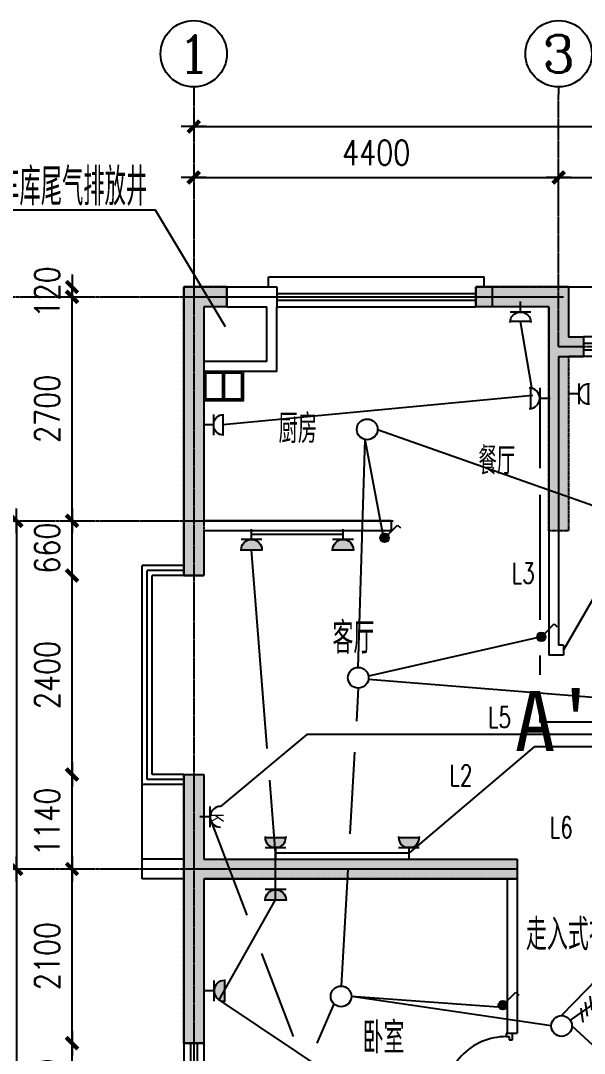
# Model space of a CAD drawing. Extents: x -170759 to 304867, y -311201 to 112352.
# Drawn here: x 57108 to 63904, y 29093 to 41548 of the extents above; entities that cross this region are included whole.
import ezdxf
from ezdxf.enums import TextEntityAlignment as Align

# ---------------------------------------------------------------- set-up
doc = ezdxf.new("R2010")
doc.units = 0
doc.linetypes.add('ACAD_ISO04W100', pattern=[30.5, 24, -3, 0.5, -3])
doc.linetypes.add('DOTE', pattern=[2.42, 2, -0.2, 0.02, -0.2])
doc.layers.get('0').update_dxf_attribs({"linetype": 'CONTINUOUS'})
doc.layers.get('DEFPOINTS').update_dxf_attribs({"linetype": 'CONTINUOUS'})
for name, color, linetype in [('AXIS', 3, 'CONTINUOUS'), ('AXIS_TEXT', 7, 'CONTINUOUS'), ('DOOR', 2, 'CONTINUOUS'), ('DOTE', 251, 'CONTINUOUS'), ('EQUIP', 3, 'CONTINUOUS'), ('PUB_DIM', 3, 'CONTINUOUS'), ('TEX', 7, 'CONTINUOUS'), ('TEXT', 6, 'CONTINUOUS'), ('WALL', 7, 'CONTINUOUS'), ('WINDOW', 151, 'CONTINUOUS'), ('WINDOW_TEXT', 7, 'CONTINUOUS'), ('WIRE', 1, 'CONTINUOUS'), ('WZ', 3, 'CONTINUOUS'), ('ZXX', 2, 'ACAD_ISO04W100'), ('标注', 7, 'CONTINUOUS')]:
    doc.layers.add(name, color=color, linetype=linetype)
doc.styles.add('-黑体', font='SIMHEI.TTF', dxfattribs={"width": 0.8})
doc.styles.add('COMPLEX', font='COMPLEX')
doc.styles.add('DIM_FONT', font='SIMPLEX.shx', dxfattribs={"width": 0.8})
doc.styles.add('HZFS', font='txt.shx', dxfattribs={"width": 0.8, "bigfont": 'msi_fsx.shx'})
doc.styles.add('HZS', font='txt', dxfattribs={"width": 0.7, "bigfont": 'HZS'})
doc.styles.add('HZXXX', font='romans', dxfattribs={"width": 0.7, "bigfont": 'hzs'})
doc.styles.add('SIMPLEX', font='SIMPLEX.SHX')
doc.dimstyles.new('AXIS', dxfattribs={"dimtxt": 300, "dimasz": 1, "dimexe": 250, "dimexo": 300, "dimgap": 150, "dimtad": 1, "dimdec": 0, "dimdsep": 46, "dimtxsty": 'DIM_FONT', "dimblk": '_DIMX', "dimblk1": '_DIMX', "dimblk2": '_DIMX', "dimcen": 2.5, "dimse1": 1, "dimse2": 1, "dimclrd": 3, "dimclre": 3, "dimclrt": 7, "dimadec": 0, "dimazin": 0, "dimtfac": 1, "dimtdec": 0, "dimtix": 1, "dimtmove": 2, "dimatfit": 3, "dimldrblk": '_DIMX', "dimfxl": 0, "dimtolj": 1, "dimtzin": 0, "dimarcsym": 0})

# ---------------------------------------------------------------- blocks, each defined once
blk = doc.blocks.new('_DBLK')
blk.add_line((-0.5, 0), (0, -0.866))
blk.add_arc((-0.5, 0), 1, 300, 0)
at = {"layer": 'WINDOW_TEXT', "style": 'SIMPLEX', "flags": 9}
blk.add_attdef('A', text='', height=1, dxfattribs=at).set_placement((0, 1.5), align=Align.MIDDLE)
blk = doc.blocks.new('_DIMX')
blk.add_line((-150, 0), (150, 0))
at = {"const_width": 50}
blk.add_lwpolyline([(-70, -70), (70, 70)], dxfattribs=at)
blk = doc.blocks.new('*D435')
at = {"layer": 'AXIS', "color": 3, "lineweight": -2}
blk.add_line((57727, 32457), (57727, 34855), dxfattribs=at)
at = {"layer": 'DEFPOINTS', "color": 0}
for p in [(57727, 34856), (59075, 34856), (59075, 32456)]:
    blk.add_point(p, dxfattribs=at)
at = {"layer": 'AXIS', "color": 3, "lineweight": -2}
for p, rotation in [((57727, 34856), 90), ((57727, 32456), 270)]:
    blk.add_blockref('_DIMX', p, dxfattribs=dict(at, rotation=rotation))
at = {"layer": 'AXIS', "color": 7, "insert": (57427, 33656), "char_height": 300, "attachment_point": 5, "rotation": 90, "style": 'DIM_FONT'}
blk.add_mtext('\\A1;2400', dxfattribs=at)
blk = doc.blocks.new('*D436')
at = {"layer": 'AXIS', "color": 3, "lineweight": -2}
blk.add_line((57056, 35515), (57056, 31317), dxfattribs=at)
at = {"layer": 'DEFPOINTS', "color": 0}
for p in [(58923, 35516), (57056, 31316), (58923, 31316)]:
    blk.add_point(p, dxfattribs=at)
at = {"layer": 'AXIS', "color": 3, "lineweight": -2}
for p, rotation in [((57056, 35516), 90), ((57056, 31316), 270)]:
    blk.add_blockref('_DIMX', p, dxfattribs=dict(at, rotation=rotation))
at = {"layer": 'AXIS', "color": 7, "insert": (56756, 33416), "char_height": 300, "attachment_point": 5, "rotation": 90, "style": 'DIM_FONT'}
blk.add_mtext('\\A1;4200', dxfattribs=at)
blk = doc.blocks.new('*D437')
at = {"layer": 'AXIS', "color": 3, "lineweight": -2}
blk.add_line((56446, 38335), (56446, 23697), dxfattribs=at)
at = {"layer": 'DEFPOINTS', "color": 0}
for p in [(58177, 38336), (56446, 23696), (58161, 23696)]:
    blk.add_point(p, dxfattribs=at)
at = {"layer": 'AXIS', "color": 3, "lineweight": -2}
for p, rotation in [((56446, 38336), 90), ((56446, 23696), 270)]:
    blk.add_blockref('_DIMX', p, dxfattribs=dict(at, rotation=rotation))
at = {"layer": 'AXIS', "color": 7, "insert": (56090, 30224), "char_height": 300, "attachment_point": 5, "rotation": 90, "style": 'DIM_FONT'}
blk.add_mtext('\\A1;14640', dxfattribs=at)
blk = doc.blocks.new('*D440')
at = {"layer": 'AXIS', "color": 3, "lineweight": -2}
blk.add_line((57727, 31317), (57727, 32455), dxfattribs=at)
at = {"layer": 'DEFPOINTS', "color": 0}
for p in [(57727, 32456), (59075, 32456), (58426, 31316)]:
    blk.add_point(p, dxfattribs=at)
at = {"layer": 'AXIS', "color": 3, "lineweight": -2}
for p, rotation in [((57727, 32456), 90), ((57727, 31316), 270)]:
    blk.add_blockref('_DIMX', p, dxfattribs=dict(at, rotation=rotation))
at = {"layer": 'AXIS', "color": 7, "insert": (57427, 31886), "char_height": 300, "attachment_point": 5, "rotation": 90, "style": 'DIM_FONT'}
blk.add_mtext('\\A1;1140', dxfattribs=at)
blk = doc.blocks.new('*D441')
at = {"layer": 'AXIS', "color": 3, "lineweight": -2}
blk.add_line((57727, 29217), (57727, 31315), dxfattribs=at)
at = {"layer": 'DEFPOINTS', "color": 0}
for p in [(57727, 31316), (58426, 31316), (59075, 29216)]:
    blk.add_point(p, dxfattribs=at)
at = {"layer": 'AXIS', "color": 3, "lineweight": -2}
for p, rotation in [((57727, 31316), 90), ((57727, 29216), 270)]:
    blk.add_blockref('_DIMX', p, dxfattribs=dict(at, rotation=rotation))
at = {"layer": 'AXIS', "color": 7, "insert": (57427, 30266), "char_height": 300, "attachment_point": 5, "rotation": 90, "style": 'DIM_FONT'}
blk.add_mtext('\\A1;2100', dxfattribs=at)
blk = doc.blocks.new('*D445')
at = {"layer": 'AXIS', "color": 3, "lineweight": -2}
blk.add_line((57727, 28017), (57727, 29215), dxfattribs=at)
at = {"layer": 'DEFPOINTS', "color": 0}
for p in [(57727, 29216), (59075, 29216), (58910, 28016)]:
    blk.add_point(p, dxfattribs=at)
at = {"layer": 'AXIS', "color": 3, "lineweight": -2}
for p, rotation in [((57727, 29216), 90), ((57727, 28016), 270)]:
    blk.add_blockref('_DIMX', p, dxfattribs=dict(at, rotation=rotation))
at = {"layer": 'AXIS', "color": 7, "insert": (57427, 28616), "char_height": 300, "attachment_point": 5, "rotation": 90, "style": 'DIM_FONT'}
blk.add_mtext('\\A1;1200', dxfattribs=at)
blk = doc.blocks.new('*D446')
at = {"layer": 'AXIS', "color": 3, "lineweight": -2}
blk.add_line((57056, 31315), (57056, 28017), dxfattribs=at)
at = {"layer": 'DEFPOINTS', "color": 0}
for p in [(58923, 31316), (57056, 28016), (58923, 28016)]:
    blk.add_point(p, dxfattribs=at)
at = {"layer": 'AXIS', "color": 3, "lineweight": -2}
for p, rotation in [((57056, 31316), 90), ((57056, 28016), 270)]:
    blk.add_blockref('_DIMX', p, dxfattribs=dict(at, rotation=rotation))
at = {"layer": 'AXIS', "color": 7, "insert": (56756, 29666), "char_height": 300, "attachment_point": 5, "rotation": 90, "style": 'DIM_FONT'}
blk.add_mtext('\\A1;3300', dxfattribs=at)
blk = doc.blocks.new('_LINKPT1')
blk.add_line((0, 0), (0, 0))
blk = doc.blocks.new('_Y0FUQ')
blk.add_circle((0, 0), 0.5)
at = {"xscale": 0.002, "yscale": 0.002, "zscale": 0.002}
for p in [(0, 0.5), (-0.5, 0), (0.5, 0), (0, -0.5)]:
    blk.add_blockref('_LINKPT1', p, dxfattribs=at)
at = {"style": 'DIM_FONT', "width": 0.8, "flags": 9}
blk.add_attdef('A', (0, 0), '', height=0.00002, dxfattribs=at)
blk = doc.blocks.new('M_X23')
for p, q in [((-0.5, 1.05), (-0.5, 1)), ((-0.5, 1), (0.5, 1)), ((0.5, 1.05), (0.5, 1)), ((0.5, 0.5), (-0.5, 0.5)), ((0, 0.5), (0, 0))]:
    blk.add_line(p, q)
blk.add_arc((0, 1), 0.5, 180, 0)
for points in [[(0.433, 0.75), (-0.433, 0.75), (0.5, 1), (-0.5, 1)], [(0.25, 0.567), (-0.25, 0.567), (0.433, 0.75), (-0.433, 0.75)], [(0, 0.5), (0, 0.5), (0.25, 0.567), (-0.25, 0.567)]]:
    blk.add_solid(points)
blk.add_blockref('_LINKPT1', (0.001, 0))
at = {"width": 0.8, "flags": 9}
blk.add_attdef('A', (0, 0), '', height=0.00002, dxfattribs=at)
blk = doc.blocks.new('_WIE3')
for p, q in [((-0.2, 0.4), (-1, -0.4)), ((0.4, 0.4), (-0.4, -0.4)), ((1, 0.4), (0.2, -0.4))]:
    blk.add_line(p, q)
at = {"width": 0.8}
blk.add_attdef('N', text='', height=1, dxfattribs=at).set_placement((-0.017, 1.056), align=Align.MIDDLE)
blk = doc.blocks.new('M_X2')
for p, q in [((0.147, 0.356), (0.625, 0.833)), ((0.625, 0.833), (0.766, 0.692))]:
    blk.add_line(p, q)
blk.add_circle((0, 0.208), 0.208)
for points in [[(-0.18, 0.313), (0.18, 0.313), (-0.208, 0.208), (0.208, 0.208)], [(-0.18, 0.104), (0.18, 0.104), (-0.208, 0.208), (0.208, 0.208)], [(-0.104, 0.389), (0.104, 0.389), (-0.18, 0.313), (0.18, 0.313)], [(-0.104, 0.028), (0.104, 0.028), (-0.18, 0.104), (0.18, 0.104)], [(0, 0.417), (0, 0.417), (-0.104, 0.389), (0.104, 0.389)], [(0, 0), (0, 0), (-0.104, 0.028), (0.104, 0.028)]]:
    blk.add_solid(points)
for p in [(-0.208, 0.208), (0, 0.417), (0.208, 0.208), (0, 0)]:
    blk.add_blockref('_LINKPT1', p)
at = {"width": 0.8, "flags": 9}
blk.add_attdef('A', (0, 0), '', height=0.00002, dxfattribs=at)
blk = doc.blocks.new('M_A23MCU')
for p, q in [((-0.454, 0.081), (-0.454, 0.905)), ((-0.454, 0.905), (-0.413, 0.905)), ((-0.413, 0.905), (-0.413, 0.081)), ((-0.489, 0.782), (-0.489, 0.624)), ((-0.378, 0.782), (-0.378, 0.624)), ((-0.495, -0.002), (-0.495, 0.081)), ((-0.495, 0.081), (-0.454, 0.081)), ((-0.413, 0.081), (-0.454, 0.081)), ((-0.454, 0.081), (-0.454, 0.039)), ((-0.454, 0.039), (-0.413, 0.039)), ((-0.413, 0.039), (-0.413, -0.002)), ((0.412, 0.039), (0.412, -0.002)), ((0.453, 0.039), (0.412, 0.039)), ((0.453, 0.081), (0.453, 0.039)), ((0.494, 0.081), (0.453, 0.081)), ((0.494, -0.002), (0.494, 0.081)), ((-0.413, -0.002), (-0.495, -0.002)), ((-0.495, -0.002), (-0.495, -0.002)), ((0.412, -0.002), (0.494, -0.002)), ((0.494, -0.002), (0.494, -0.002))]:
    blk.add_line(p, q)
blk.add_arc((-0.372, 0.082), 0.825, 359.9283, 92.866)
blk = doc.blocks.new('_X27OFR')
for p, q in [((0.25, 0.25), (-0.25, 0.25)), ((0, 0.25), (0, 0))]:
    blk.add_line(p, q)
blk.add_arc((0, 0.5), 0.25, 180, 0)
at = {"xscale": 0.002, "yscale": 0.002, "zscale": 0.002}
blk.add_blockref('_LINKPT1', (0, 0), dxfattribs=at)
at = {"style": 'DIM_FONT', "width": 0.8}
blk.add_text('K', height=0.3, dxfattribs=at).set_placement((-0.075, 0.274))
at = {"style": 'DIM_FONT', "width": 0.8, "flags": 9}
blk.add_attdef('A', (0, 0), '', height=0.00002, dxfattribs=at)
blk = doc.blocks.new('*D483')
at = {"layer": 'AXIS', "color": 3, "lineweight": -2}
for p, q in [((57727, 38337), (57727, 38338)), ((57727, 38216), (57727, 38336)), ((57727, 38215), (57727, 38214))]:
    blk.add_line(p, q, dxfattribs=at)
at = {"layer": 'DEFPOINTS', "color": 0}
for p in [(57727, 38336), (59075, 38336), (58623, 38216)]:
    blk.add_point(p, dxfattribs=at)
at = {"layer": 'AXIS', "color": 3, "lineweight": -2}
for p, rotation in [((57727, 38336), 270), ((57727, 38216), 90)]:
    blk.add_blockref('_DIMX', p, dxfattribs=dict(at, rotation=rotation))
at = {"layer": 'AXIS', "color": 7, "insert": (57427, 38276), "char_height": 300, "attachment_point": 5, "rotation": 90, "style": 'DIM_FONT'}
blk.add_mtext('\\A1;120', dxfattribs=at)
blk = doc.blocks.new('*D484')
at = {"layer": 'AXIS', "color": 3, "lineweight": -2}
for p, q in [((57727, 35517), (57727, 35518)), ((57727, 34856), (57727, 35516)), ((57727, 34855), (57727, 34854))]:
    blk.add_line(p, q, dxfattribs=at)
at = {"layer": 'DEFPOINTS', "color": 0}
for p in [(57727, 35516), (58623, 35516), (59075, 34856)]:
    blk.add_point(p, dxfattribs=at)
at = {"layer": 'AXIS', "color": 3, "lineweight": -2}
for p, rotation in [((57727, 35516), 270), ((57727, 34856), 90)]:
    blk.add_blockref('_DIMX', p, dxfattribs=dict(at, rotation=rotation))
at = {"layer": 'AXIS', "color": 7, "insert": (57427, 35186), "char_height": 300, "attachment_point": 5, "rotation": 90, "style": 'DIM_FONT'}
blk.add_mtext('\\A1;660', dxfattribs=at)
blk = doc.blocks.new('*D485')
at = {"layer": 'AXIS', "color": 3, "lineweight": -2}
blk.add_line((57727, 35517), (57727, 38215), dxfattribs=at)
at = {"layer": 'DEFPOINTS', "color": 0}
for p in [(57727, 38216), (58623, 38216), (58623, 35516)]:
    blk.add_point(p, dxfattribs=at)
at = {"layer": 'AXIS', "color": 3, "lineweight": -2}
for p, rotation in [((57727, 38216), 90), ((57727, 35516), 270)]:
    blk.add_blockref('_DIMX', p, dxfattribs=dict(at, rotation=rotation))
at = {"layer": 'AXIS', "color": 7, "insert": (57427, 36866), "char_height": 300, "attachment_point": 5, "rotation": 90, "style": 'DIM_FONT'}
blk.add_mtext('\\A1;2700', dxfattribs=at)
blk = doc.blocks.new('M_X24ZVU')
for p, q in [((0.5, 0.5), (-0.5, 0.5)), ((0.497, 0.95), (-0.497, 0.95)), ((0, 0.5), (0, 0))]:
    blk.add_line(p, q)
blk.add_arc((0, 1), 0.5, 180, 0)
blk.add_blockref('_LINKPT1', (0, 0))
at = {"width": 0.8, "flags": 9}
blk.add_attdef('A', (0, 0), '', height=0.00002, dxfattribs=at)
blk = doc.blocks.new('_WBLK')
for p, q in [((-0.5, 0.5), (0.5, 0.5)), ((0.5, 0.167), (-0.5, 0.167)), ((0.5, -0.167), (-0.5, -0.167)), ((-0.5, -0.5), (0.5, -0.5))]:
    blk.add_line(p, q)
at = {"layer": 'WINDOW_TEXT', "style": 'SIMPLEX', "flags": 9}
blk.add_attdef('A', text='', height=1, dxfattribs=at).set_placement((0, 1.5), align=Align.MIDDLE)
blk = doc.blocks.new('_AXISO')
blk.add_circle((0, 0), 0.5)
at = {"layer": 'AXIS_TEXT', "style": 'COMPLEX', "width": 1.041667}
blk.add_attdef('A', text='', height=0.56, dxfattribs=at).set_placement((-0.25, -0.28), (0.25, -0.28), align=Align.FIT)

msp = doc.modelspace()

# ---------------------------------------------------------------- hatches: boundary and pattern name
at = {"layer": 'ZXX'}
for points in [[(59074.70248, 34856.34624), (59314.70248, 34856.34624), (59314.70248, 38096.34624), (59594.70248, 38096.34645), (59594.70248, 38336.34624), (59074.70248, 38336.34624)], [(59074.70248, 29216.34624), (59074.70248, 32456.34624), (59314.70248, 32456.34624), (59314.70248, 31436.34624), (63094.70248, 31436.34624), (63094.70248, 31196.34624), (59314.70248, 31196.34624), (59314.70248, 29216.34624)]]:
    msp.add_hatch(color=256, dxfattribs=at).paths.add_polyline_path(points)
h = msp.add_hatch(color=256, dxfattribs=at)
h.paths.add_polyline_path([(63594.70248, 38336.34624), (62594.70248, 38336.34624), (62594.70248, 38216.34624), (63594.70248, 38216.34624)])
h.paths.add_polyline_path([(63594.70248, 38216.34624), (62594.70248, 38216.34624), (62594.70248, 38096.34624), (63474.70248, 38096.34624), (63474.70248, 35396.34624), (63714.70248, 35396.34624), (63714.70248, 37496.34624), (63894.70248, 37496.34624), (63894.70248, 37616.34624), (63594.70248, 37616.34624)])
h.paths.add_polyline_path([(63714.70248, 38336.34624), (63594.70248, 38336.34624), (63594.70248, 37616.34624), (63894.70248, 37616.34624), (63894.70248, 37736.34624), (63714.70248, 37736.34624)])

# ---------------------------------------------------------------- linework, layer by layer
at = {"color": 2}
for p, q in [((59546.20912, 36986.34645), (59546.20912, 37296.34665)), ((59566.20912, 36986.34645), (59566.20912, 37296.34665))]:
    msp.add_line(p, q, dxfattribs=at)
for points in [[(59794.70248, 37316.34665), (59314.70248, 37316.34665), (59314.70248, 36966.34645), (59794.70248, 36966.34645)], [(59774.70248, 37296.34665), (59334.70248, 37296.34665), (59334.70248, 36986.34645), (59774.70248, 36986.34645)]]:
    msp.add_lwpolyline(points, close=True, dxfattribs=at)
at = {"layer": 'AXIS'}
for p, q in [((59194.70248, 40747.86852), (59194.70248, 40657.42924)), ((63594.70248, 40747.86852), (63594.70248, 40657.42924))]:
    msp.add_line(p, q, dxfattribs=at)
at = {"layer": 'DOOR'}
for p, q in [((63714.70248, 38336.34624), (65274.70248, 38336.34624)), ((58574.70248, 31436.34624), (58574.70248, 32336.34624))]:
    msp.add_line(p, q, dxfattribs=at)
at = {"layer": 'DOTE', "linetype": 'DOTE', "ltscale": 0.5}
for p, q in [((59194.70248, 40657.42924), (59194.70248, 25716.34624)), ((63594.70248, 37616.34624), (63594.70248, 40657.42924)), ((56293.78657, 38216.34624), (63654.70248, 38216.34624)), ((59194.70248, 38216.34624), (63654.70248, 38216.34624)), ((63594.70248, 37616.34624), (65394.70248, 37616.34624)), ((56293.78657, 35516.34624), (61599.88498, 35516.34624)), ((59194.70248, 35516.34624), (61599.88498, 35516.34624)), ((56293.78657, 31316.34624), (63094.70248, 31316.34624)), ((59194.70248, 31316.34624), (63094.70248, 31316.34624))]:
    msp.add_line(p, q, dxfattribs=at)
at = {"layer": 'TEX', "color": 3}
msp.add_lwpolyline([(56342.40579, 39267.64349), (58729.85962, 39267.64349), (59575.59997, 37859.12816)], dxfattribs=at)
at = {"layer": 'WALL'}
for p, q in [((59074.70248, 38336.34624), (59074.70248, 35396.34624)), ((59594.70248, 38336.34624), (59074.70248, 38336.34624)), ((59594.70248, 38096.34624), (59594.70248, 38336.34624)), ((59594.70248, 38336.34624), (60194.70248, 38336.34624)), ((60194.70248, 38336.34624), (60194.70248, 38096.34645)), ((62594.70248, 38336.34624), (62594.70248, 38096.34624)), ((62794.70248, 38336.34624), (62594.70248, 38336.34624)), ((62794.70248, 38336.34624), (62794.70248, 38096.34624)), ((63714.70248, 38336.34624), (62794.70248, 38336.34624)), ((63714.70248, 38336.34624), (63714.70248, 37736.34624)), ((59314.70248, 38096.34624), (59314.70248, 35516.34624)), ((59594.70248, 38096.34624), (59314.70248, 38096.34624)), ((59594.70248, 38096.34645), (60074.70248, 38096.34645)), ((60074.70248, 37436.34645), (60074.70248, 38096.34645)), ((60194.70248, 37316.34645), (60194.70248, 38096.34645)), ((60194.70248, 38096.34645), (60194.70248, 38096.34645)), ((62791.03121, 38096.34624), (62594.70248, 38096.34624)), ((63474.70248, 38096.34624), (62794.70248, 38096.34624)), ((63474.70248, 38096.34624), (63474.70248, 37496.34624)), ((63714.70248, 37736.34624), (63714.70248, 37736.34624)), ((63714.70248, 37736.34624), (63894.70248, 37736.34624)), ((63894.70248, 37736.34624), (63894.70248, 37496.34624)), ((63474.70248, 37496.34624), (63474.70248, 33896.34624)), ((63594.70248, 37496.34624), (63594.70248, 34016.34624)), ((63594.70248, 37496.34624), (63894.70248, 37496.34624)), ((60074.70248, 37436.34645), (59314.70248, 37436.34645)), ((60194.70248, 37316.34645), (59314.70248, 37316.34645)), ((61576.97559, 35516.34624), (59314.70248, 35516.34624)), ((61576.97559, 35516.34624), (61576.97559, 35396.34624)), ((59074.70248, 35396.34624), (59074.70248, 34856.34624)), ((61576.97559, 35396.34624), (59314.70248, 35396.34624)), ((59314.70248, 35396.34624), (59314.70248, 34856.34624)), ((59074.70248, 34856.34624), (59314.70248, 34856.34624)), ((63654.70248, 34016.34624), (63594.70248, 34016.34624)), ((63654.70248, 34016.34624), (63654.70248, 33896.34624)), ((63654.70248, 33896.34624), (63474.70248, 33896.34624)), ((59074.70248, 32456.34624), (59074.70248, 31226.03638)), ((59074.70248, 32456.34624), (59314.70248, 32456.34624)), ((59314.70248, 32456.34624), (59314.70248, 31436.34624)), ((59314.70248, 32456.34624), (59314.70248, 31436.34624)), ((58574.70248, 31196.34624), (58574.70248, 31436.34624)), ((59074.70248, 31436.34624), (58574.70248, 31436.34624)), ((59074.70248, 31436.34624), (59074.70248, 29216.34624)), ((59314.70248, 31436.34624), (63094.70248, 31436.34624)), ((63094.70248, 31436.34624), (63094.70248, 29336.34624)), ((59074.70248, 31196.34624), (58574.70248, 31196.34624)), ((59314.70248, 31196.34624), (59314.70248, 29216.34624)), ((59314.70248, 31196.34624), (63094.70248, 31196.34624)), ((62974.70248, 31196.34624), (62974.70248, 29336.34624)), ((62974.70248, 29336.34624), (63094.70248, 29336.34624)), ((59074.70248, 29216.34624), (59314.70248, 29216.34624))]:
    msp.add_line(p, q, dxfattribs=at)
at = {"layer": 'WINDOW'}
for p, q in [((60094.70248, 38456.34624), (62694.70248, 38456.34624)), ((60094.70248, 38336.34624), (60094.70248, 38456.34624)), ((62694.70248, 38336.34624), (62694.70248, 38456.34624)), ((60194.70248, 38256.34624), (62594.70248, 38256.34624)), ((60194.70248, 38176.34624), (62594.70248, 38176.34624)), ((60194.70248, 38096.34624), (62594.70248, 38096.34624)), ((58574.70248, 32336.34624), (58574.70248, 34976.34624)), ((59074.70248, 34976.34624), (58574.70248, 34976.34624)), ((58634.70248, 32396.34624), (58634.70248, 34916.34624)), ((59074.70248, 34916.34624), (58634.70248, 34916.34624)), ((58694.70248, 32456.34624), (58694.70248, 34856.34624)), ((59074.70248, 34856.34624), (58694.70248, 34856.34624)), ((59074.70248, 32396.34624), (58634.70248, 32396.34624)), ((59074.70248, 32456.34624), (58694.70248, 32456.34624)), ((59074.70248, 32336.34624), (58574.70248, 32336.34624)), ((59074.70248, 29216.34624), (59074.70248, 27896.34624)), ((59154.70248, 29216.34624), (59154.70248, 27976.34624)), ((59234.70248, 29216.34624), (59234.70248, 28056.34624)), ((59314.70248, 29216.34624), (59314.70248, 28136.34624))]:
    msp.add_line(p, q, dxfattribs=at)
at = {"layer": 'WIRE'}
for p, q in [((63272.96906, 37118.57602), (63134.70248, 37921.34624)), ((63284.17123, 37025.94607), (59545.51828, 36673.057)), ((63365.87094, 36993.57602), (63365.87094, 36150.52537)), ((61411.05802, 36618.3774), (64160.30295, 35647.16778)), ((61178.72173, 33747.42401), (61259.844, 36496.15701)), ((61496.62344, 35256.67551), (61259.844, 36496.15701)), ((63365.87094, 35830.81049), (63365.87094, 34323.29974)), ((59891.81493, 35353.3897), (60994.75701, 35353.3897)), ((60081.00048, 32769.16011), (59891.81493, 35165.8897)), ((63385.78405, 34116.97672), (61302.225, 33641.70982)), ((63365.87094, 33891.74374), (63365.87094, 33658.38808)), ((64160.30295, 33374.1628), (61302.14287, 33602.61938)), ((61178.72173, 33497.42401), (61155.62591, 33098.06565)), ((63365.87094, 33293.91319), (63365.87094, 33088.37301)), ((64744.01713, 33088.37301), (63365.87094, 33088.37301)), ((60557.00871, 32938.37301), (59517.08966, 32070.89298)), ((64594.01713, 32938.37301), (60557.00871, 32938.37301)), ((63297.67406, 32788.37301), (61789.27911, 31508.95812)), ((64444.01713, 32788.37301), (63297.67406, 32788.37301)), ((61134.12219, 32726.23696), (61077.18761, 31741.76025)), ((60180.39593, 31509.95187), (60111.17319, 32386.91206)), ((59405.78502, 31889.00469), (59836.10715, 30757.46254)), ((60180.39593, 31509.95187), (61789.27911, 31509.95187)), ((60182.60876, 30943.17429), (60180.39593, 31509.95187)), ((61052.21008, 31309.86464), (60970.95024, 29904.771)), ((59502.20248, 29738.09306), (60182.60876, 30943.17429)), ((65017.38386, 30981.54531), (63630.45054, 29547.68401)), ((60010.90582, 30297.82532), (60391.87585, 29296.05569)), ((62922.59815, 29646.67989), (61095.95024, 29779.771)), ((63505.45054, 29422.68401), (61095.95024, 29779.771)), ((64121.63101, 29768.20717), (63732.68833, 29494.60365)), ((61687.20248, 28278.09306), (59502.20248, 29738.09306)), ((60882.60676, 29691.33781), (60678.17001, 29217.38161)), ((63755.45054, 29422.68401), (66037.63929, 27310.62637))]:
    msp.add_line(p, q, dxfattribs=at)
at = {"layer": 'ZXX'}
for points in [[(59074.70248, 34856.34624), (59074.70248, 38336.34624), (59594.70248, 38336.34624), (59594.70248, 38096.34645), (59314.70248, 38096.34624), (59314.70248, 34856.34624), (59074.70248, 34856.34624)], [(62594.70248, 38096.34624), (62594.70248, 38336.34624), (63714.70248, 38336.34624), (63714.70248, 37736.34624), (63894.70248, 37736.34624), (63894.70248, 37496.34624), (63714.70248, 37496.34624), (63714.70248, 35396.34624), (63474.70248, 35396.34624), (63474.70248, 38096.34624), (62594.70248, 38096.34624)], [(59074.70248, 29216.34624), (59074.70248, 32456.34624), (59314.70248, 32456.34624), (59314.70248, 31436.34624), (63094.70248, 31436.34624), (63094.70248, 31196.34624), (59314.70248, 31196.34624), (59314.70248, 29216.34624), (59074.70248, 29216.34624)]]:
    msp.add_lwpolyline(points, dxfattribs=at)

# ---------------------------------------------------------------- block references
at = {"layer": 'AXIS'}
ref = msp.add_blockref('_AXISO', (59194.70248, 41147.86852), dxfattribs=dict(at, xscale=800, yscale=800, zscale=800))
ref.add_attrib('A', '1', dxfattribs={"layer": 'AXIS_TEXT', "height": 448, "style": 'COMPLEX', "width": 2.083333}).set_placement((58994.70248, 40923.86852), (59394.70248, 40923.86852), align=Align.FIT)
ref = msp.add_blockref('_AXISO', (63594.70248, 41147.86852), dxfattribs=dict(at, xscale=800, yscale=800, zscale=800))
ref.add_attrib('A', '3', dxfattribs={"layer": 'AXIS_TEXT', "height": 448, "style": 'COMPLEX', "width": 1.339286}).set_placement((63394.70248, 40923.86852), (63794.70248, 40923.86852), align=Align.FIT)
at = {"layer": 'EQUIP'}
for name, p, xscale, yscale, zscale, rotation in [('M_X24ZVU', (63134.70248, 38158.84624), -250, 250, 250, 180), ('M_X24ZVU', (63490.87094, 36993.57602), 250, 250, 250, 90), ('M_X24ZVU', (63714.70248, 37046.03257), -250, 250, 250, 270), ('M_X24ZVU', (59308.01828, 36673.057), -250, 250, 250, 270), ('M_X23', (59891.81493, 35415.8897), -250, 250, 250, 180), ('M_X23', (60994.75701, 35415.8897), -250, 250, 250, 180), ('_X27OFR', (59267.08966, 31945.89298), 500, 500, 500, 270), ('M_X23', (60182.60876, 31193.17429), -250, 250, 250, 180), ('M_X23', (59314.70248, 29846.34624), 250, 250, 250, 270)]:
    msp.add_blockref(name, p, dxfattribs=dict(at, xscale=xscale, yscale=yscale, zscale=zscale, rotation=rotation))
at = {"layer": 'EQUIP', "xscale": 250, "yscale": 250, "zscale": 250}
for name, p in [('_Y0FUQ', (61286.05802, 36618.3774)), ('M_X2', (61496.62344, 35256.67551)), ('M_X2', (63385.78405, 34064.89339)), ('_Y0FUQ', (61178.72173, 33622.42401)), ('M_X23', (60180.39593, 31446.45812)), ('M_X23', (61789.27911, 31446.45812)), ('_Y0FUQ', (60970.95024, 29779.771)), ('M_X2', (62922.59815, 29620.63822)), ('_Y0FUQ', (63630.45054, 29422.68401))]:
    msp.add_blockref(name, p, dxfattribs=at)
at = {"layer": 'PUB_DIM', "xscale": 149.9999999999994, "yscale": 150, "zscale": 150, "rotation": 53.01660000000012}
msp.add_blockref('_WIE3', (63927.88479, 29626.25672), dxfattribs=at)
at = {"layer": 'WINDOW'}
for name, p, xscale, yscale, zscale, rotation in [('_WBLK', (64494.70248, 37616.34624), 1200, 240.000000000131, 1200, 180), ('_DBLK', (64054.70248, 33956.34624), -800, 800, 800, 180), ('M_A23MCU', (63034.70248, 28886.34624), -900, -900, 900, 270)]:
    msp.add_blockref(name, p, dxfattribs=dict(at, xscale=xscale, yscale=yscale, zscale=zscale, rotation=rotation))

# ---------------------------------------------------------------- texts
at = {"layer": 'TEX', "color": 3, "style": 'HZXXX', "text_generation_flag": 6}
for s, height, width, p in [('地下车库尾气排放井', 450, 0.6, (56324.61646, 39318.1971)), ('厨房', 350, 0.7, (60217.30936, 36452.0639))]:
    msp.add_text(s, height=height, rotation=180, dxfattribs=dict(at, width=width)).set_placement(p)
at = {"layer": 'TEXT', "color": 6, "style": '-黑体'}
msp.add_text("A'", height=720, dxfattribs=at).set_placement((63065.39401, 32741.36658))
at = {"layer": 'WZ', "style": 'HZS', "width": 0.7}
for s, height, p in [('餐厅', 332.5, (62627.85083, 36073.22895)), ('客厅', 380, (60866.92125, 33913.8087)), ('走入式衣库', 380, (63199.62667, 30336.22369)), ('卧室', 380, (61230.21831, 29090.80705))]:
    msp.add_text(s, height=height, dxfattribs=at).set_placement(p)
at = {"layer": '标注', "linetype": 'Continuous', "style": 'HZFS', "width": 0.7}
for s, p in [('L3', (63028.65061, 34760.0361)), ('L5', (62742.40421, 33020.84943)), ('L2', (62277.14406, 32320.92449)), ('L6', (63486.64493, 31693.57514))]:
    msp.add_text(s, height=250, dxfattribs=at).set_placement(p)

# ---------------------------------------------------------------- dimensions: what is measured, and where the dimension line sits
at = {"layer": 'AXIS'}
msp.add_linear_dim(base=(90994.70248, 40270.07915), p1=(59194.70248, 38753.53439), p2=(90994.70248, 38753.53439), location=(74233.59757, 40570.07915), dimstyle='AXIS', dxfattribs=at).render()
for base, p1, p2 in [((63594.70248, 39656.019), (59194.70248, 38767.18581), (63594.70248, 38829.99765)), ((65394.70248, 39656.019), (63594.70248, 38876.76577), (65394.70248, 38729.99765))]:
    msp.add_linear_dim(base=base, p1=p1, p2=p2, dimstyle='AXIS', override={"dimse1": 1}, dxfattribs=at).render()
for base, p1, p2, picture, middle in [((57727.04501, 38336.34624), (58622.81237, 38216.34624), (59074.70248, 38336.34624), '*D483', (57427.04501, 38276.34624)), ((57727.04501, 38216.34624), (58622.81237, 35516.34624), (58622.81237, 38216.34624), '*D485', (57427.04501, 36866.34624)), ((57056.32196, 31316.34624), (58922.81237, 35516.34624), (58922.81237, 31316.34624), '*D436', (56756.32196, 33416.34624)), ((57727.04501, 35516.34624), (59074.70248, 34856.34624), (58622.81237, 35516.34624), '*D484', (57427.04501, 35186.34624)), ((57727.04501, 34856.34624), (59074.70248, 32456.34624), (59074.70248, 34856.34624), '*D435', (57427.04501, 33656.34624)), ((57727.04501, 32456.34624), (58426.15677, 31316.34624), (59074.70248, 32456.34624), '*D440', (57427.04501, 31886.34624)), ((57056.32196, 28016.34624), (58922.81237, 31316.34624), (58922.81237, 28016.34624), '*D446', (56756.32196, 29666.34624)), ((57727.04501, 31316.34624), (59074.70248, 29216.34624), (58426.15677, 31316.34624), '*D441', (57427.04501, 30266.34624)), ((57727.04501, 29216.34624), (58910.39817, 28016.34624), (59074.70248, 29216.34624), '*D445', (57427.04501, 28616.34624))]:
    dim = msp.add_linear_dim(base=base, p1=p1, p2=p2, angle=270, dimstyle='AXIS', override={"dimse1": 1}, dxfattribs=at)
    dim.commit()
    dim.dimension.update_dxf_attribs({"geometry": picture, "text_midpoint": middle})
dim = msp.add_linear_dim(base=(56446.06955, 23696.34624), p1=(58177.04501, 38336.34624), p2=(58160.50709, 23696.34624), angle=270, dimstyle='AXIS', dxfattribs=at)
dim.commit()
dim.dimension.update_dxf_attribs({"geometry": '*D437', "text_midpoint": (56090.19753, 30223.61), "dimtype": 160})

doc.saveas('drawing.dxf')
